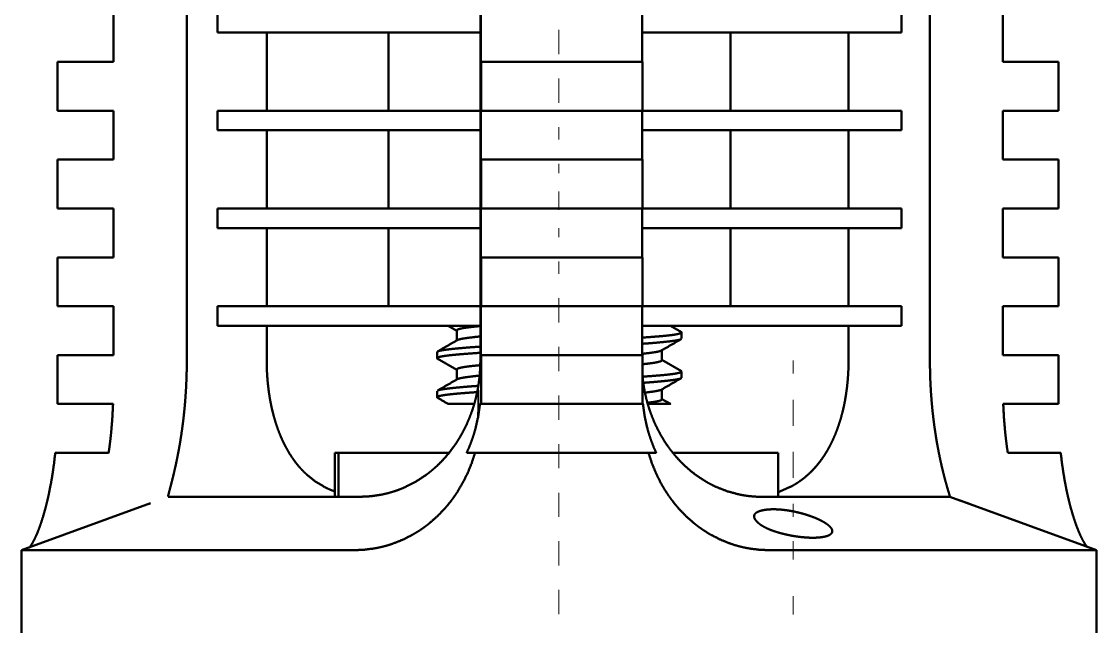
# Paper-space layout 'Layout1' of a CAD drawing. Header units: millimetres. Extents: x 0 to 420, y 0 to 297.
# Drawn here: x 140.48 to 184.48, y 152.31 to 177.07 of the extents above; entities that cross this region are included whole.
import ezdxf

# ---------------------------------------------------------------- set-up
doc = ezdxf.new("R2010")
doc.units = ezdxf.units.MM
doc.layers.add('170', color=7, linetype='Continuous', true_color=0xffffff)

psp = doc.layouts.get("Layout1")

# ---------------------------------------------------------------- linework, layer by layer
at = {"layer": '170', "color": 155, "linetype": 'Continuous', "lineweight": 50}
for p, q in [((147.244, 163.199), (147.244, 179.819)), ((159.26, 163.199), (159.26, 179.819)), ((177.66, 179.819), (177.66, 163.199)), ((144.237, 177.419), (144.237, 175.419)), ((148.494, 177.419), (148.494, 176.619)), ((159.278, 175.419), (159.278, 177.419)), ((165.878, 177.419), (165.878, 175.419)), ((176.494, 176.619), (176.494, 177.419)), ((180.649, 175.419), (180.649, 177.419)), ((150.514, 176.618), (150.514, 173.418)), ((155.494, 176.619), (155.494, 173.419)), ((169.494, 173.419), (169.494, 176.619)), ((174.33, 173.418), (174.33, 176.618)), ((141.949, 175.419), (141.949, 173.419)), ((144.237, 175.419), (141.949, 175.419)), ((159.292, 175.419), (159.278, 175.419)), ((159.292, 173.419), (159.292, 175.419)), ((165.892, 175.419), (165.892, 173.419)), ((180.649, 175.419), (182.923, 175.419)), ((182.923, 173.419), (182.923, 175.419)), ((141.949, 173.419), (144.237, 173.419)), ((144.237, 173.419), (144.237, 171.419)), ((148.494, 173.419), (148.494, 172.619)), ((159.278, 171.419), (159.278, 173.419)), ((159.278, 173.419), (159.292, 173.419)), ((165.878, 173.419), (165.878, 171.419)), ((176.494, 172.619), (176.494, 173.419)), ((182.923, 173.419), (180.649, 173.419)), ((180.649, 171.419), (180.649, 173.419)), ((150.514, 172.619), (150.514, 169.419)), ((155.494, 172.619), (155.494, 169.419)), ((169.494, 169.419), (169.494, 172.619)), ((174.33, 169.419), (174.33, 172.619)), ((141.949, 171.419), (141.949, 169.419)), ((144.237, 171.419), (141.949, 171.419)), ((159.292, 171.419), (159.278, 171.419)), ((159.292, 169.419), (159.292, 171.419)), ((165.892, 171.419), (165.892, 169.419)), ((180.649, 171.419), (182.923, 171.419)), ((182.923, 169.419), (182.923, 171.419)), ((141.949, 169.419), (144.237, 169.419)), ((144.237, 169.419), (144.237, 167.419)), ((148.494, 169.419), (148.494, 168.619)), ((159.278, 167.419), (159.278, 169.419)), ((159.278, 169.419), (159.292, 169.419)), ((165.878, 169.419), (165.878, 167.419)), ((176.494, 168.619), (176.494, 169.419)), ((182.923, 169.419), (180.649, 169.419)), ((180.649, 167.419), (180.649, 169.419)), ((150.514, 168.619), (150.514, 165.419)), ((155.494, 168.619), (155.494, 165.419)), ((169.494, 165.419), (169.494, 168.619)), ((174.33, 165.419), (174.33, 168.619)), ((141.949, 167.419), (141.949, 165.419)), ((144.237, 167.419), (141.949, 167.419)), ((159.292, 167.419), (159.278, 167.419)), ((159.292, 165.419), (159.292, 167.419)), ((165.892, 167.419), (165.892, 165.419)), ((180.649, 167.419), (182.923, 167.419)), ((182.923, 165.419), (182.923, 167.419)), ((141.949, 165.419), (144.237, 165.419)), ((144.237, 165.419), (144.237, 163.419)), ((148.494, 165.419), (148.494, 164.619)), ((159.278, 163.419), (159.278, 165.419)), ((159.278, 165.419), (159.292, 165.419)), ((165.878, 165.419), (165.878, 163.419)), ((176.494, 164.619), (176.494, 165.419)), ((182.923, 165.419), (180.649, 165.419)), ((180.649, 163.419), (180.649, 165.419)), ((150.514, 164.619), (150.514, 163.199)), ((157.943, 164.619), (158.291, 164.417)), ((167.489, 164.358), (167.039, 164.619)), ((174.33, 163.199), (174.33, 164.619)), ((158.291, 164.43), (158.291, 164.02)), ((167.477, 164.365), (167.491, 164.346)), ((167.491, 164.092), (167.491, 164.346)), ((141.949, 163.419), (141.949, 161.419)), ((144.237, 163.419), (141.949, 163.419)), ((157.491, 163.292), (157.491, 163.546)), ((157.509, 163.27), (157.491, 163.292)), ((157.497, 163.277), (158.291, 162.817)), ((159.292, 163.419), (159.278, 163.419)), ((159.292, 161.419), (159.292, 163.419)), ((165.892, 163.419), (165.892, 161.419)), ((166.691, 163.617), (166.691, 163.208)), ((180.649, 163.419), (182.923, 163.419)), ((182.923, 161.419), (182.923, 163.419)), ((158.291, 162.83), (158.291, 162.42)), ((167.489, 162.758), (166.691, 163.22)), ((167.476, 162.765), (167.491, 162.746)), ((167.491, 162.492), (167.491, 162.745)), ((157.491, 161.692), (157.491, 161.945)), ((166.691, 162.017), (166.691, 161.607)), ((167.037, 161.42), (166.691, 161.62)), ((141.949, 161.419), (142.473, 161.419)), ((159.285, 161.419), (159.244, 161.419)), ((159.289, 161.419), (159.292, 161.419)), ((182.923, 161.419), (182.402, 161.419)), ((153.298, 157.619), (153.298, 159.419)), ((153.298, 159.419), (153.45, 159.419)), ((153.45, 159.419), (153.45, 157.619)), ((171.447, 157.619), (171.447, 159.419)), ((146.478, 157.629), (146.482, 157.619)), ((178.477, 157.619), (178.478, 157.622)), ((178.89, 157.469), (178.477, 157.619)), ((145.761, 157.358), (140.478, 155.435)), ((145.761, 157.358), (145.7, 157.336)), ((184.478, 155.435), (178.858, 157.48)), ((140.478, 155.435), (140.478, 151.819)), ((184.478, 151.819), (184.478, 155.435))]:
    psp.add_line(p, q, dxfattribs=at)
at = {"layer": '170', "color": 193, "linetype": 'Continuous', "lineweight": 13}
for p, q in [((162.478, 175.729), (162.478, 176.725)), ((162.478, 173.739), (162.478, 174.734)), ((162.478, 172.245), (162.478, 172.743)), ((162.478, 170.87), (162.478, 171.245)), ((162.478, 169.37), (162.478, 170.12)), ((162.478, 168.245), (162.478, 168.62)), ((162.478, 166.748), (162.478, 167.245)), ((162.478, 164.757), (162.478, 165.752)), ((162.478, 162.766), (162.478, 163.762)), ((172.064, 163.192), (172.064, 162.66)), ((162.478, 160.775), (162.478, 161.771)), ((172.064, 161.595), (172.064, 160.531)), ((162.478, 158.785), (162.478, 159.78)), ((172.064, 159.466), (172.064, 158.402)), ((162.478, 156.794), (162.478, 157.789)), ((172.064, 157.337), (172.064, 156.805)), ((162.478, 154.803), (162.478, 155.798)), ((172.064, 155.805), (172.064, 155.055)), ((162.478, 152.812), (162.478, 153.808)), ((172.064, 153.555), (172.064, 152.805))]:
    psp.add_line(p, q, dxfattribs=at)
at = {"layer": '170', "color": 155, "linetype": 'Continuous', "lineweight": 50}
for points, knots in [([(159.26, 176.619), (156.075, 176.619), (153.267, 176.619), (152.058, 176.619), (150.118, 176.619), (149.415, 176.619), (148.597, 176.619), (148.494, 176.619)], [0, 0, 0.295857, 0.556616, 0.668931, 0.849163, 0.914416, 0.990396, 1, 1]), ([(176.494, 176.619), (176.089, 176.619), (175.588, 176.619), (174.025, 176.619), (171.794, 176.619), (170.468, 176.619), (167.488, 176.619), (165.878, 176.619)], [0, 0, 0.038178, 0.085384, 0.232601, 0.442709, 0.56767, 0.848354, 1, 1]), ([(165.892, 175.419), (163.697, 175.419), (159.292, 175.419)], [0, 0, 0.332597, 1, 1]), ([(148.494, 173.419), (148.907, 173.419), (150.121, 173.419), (152.065, 173.419), (154.624, 173.419), (157.647, 173.419), (159.278, 173.419)], [0, 0, 0.038284, 0.150878, 0.33114, 0.56844, 0.848782, 1, 1]), ([(159.292, 173.419), (161.489, 173.419), (165.892, 173.419)], [0, 0, 0.332948, 1, 1]), ([(165.878, 173.419), (169.025, 173.419), (171.794, 173.419), (174.025, 173.419), (175.588, 173.419), (176.392, 173.419), (176.494, 173.419)], [0, 0, 0.296458, 0.557291, 0.767399, 0.914616, 0.99042, 1, 1]), ([(159.26, 172.619), (156.075, 172.619), (153.267, 172.619), (152.058, 172.619), (150.118, 172.619), (149.415, 172.619), (148.597, 172.619), (148.494, 172.619)], [0, 0, 0.295857, 0.556616, 0.668931, 0.849163, 0.914416, 0.990396, 1, 1]), ([(176.494, 172.619), (176.089, 172.619), (175.588, 172.619), (174.025, 172.619), (171.794, 172.619), (170.468, 172.619), (167.488, 172.619), (165.878, 172.619)], [0, 0, 0.038178, 0.085384, 0.232601, 0.442709, 0.56767, 0.848354, 1, 1]), ([(165.892, 171.419), (163.697, 171.419), (159.292, 171.419)], [0, 0, 0.332597, 1, 1]), ([(148.494, 169.419), (148.906, 169.419), (150.118, 169.419), (152.058, 169.419), (153.267, 169.419), (156.075, 169.419), (159.26, 169.419)], [0, 0, 0.038273, 0.150837, 0.331069, 0.443384, 0.704143, 1, 1]), ([(159.292, 169.419), (161.489, 169.419), (165.892, 169.419)], [0, 0, 0.332948, 1, 1]), ([(165.878, 169.419), (169.025, 169.419), (171.794, 169.419), (174.025, 169.419), (175.588, 169.419), (176.392, 169.419), (176.494, 169.419)], [0, 0, 0.296458, 0.557291, 0.767399, 0.914616, 0.99042, 1, 1]), ([(159.26, 168.619), (156.075, 168.619), (153.267, 168.619), (152.058, 168.619), (150.118, 168.619), (149.415, 168.619), (148.597, 168.619), (148.494, 168.619)], [0, 0, 0.295857, 0.556616, 0.668931, 0.849163, 0.914416, 0.990396, 1, 1]), ([(176.494, 168.619), (176.089, 168.619), (175.588, 168.619), (174.025, 168.619), (171.794, 168.619), (170.468, 168.619), (167.488, 168.619), (165.878, 168.619)], [0, 0, 0.038178, 0.085384, 0.232601, 0.442709, 0.56767, 0.848354, 1, 1]), ([(165.892, 167.419), (163.697, 167.419), (159.292, 167.419)], [0, 0, 0.332597, 1, 1]), ([(148.494, 165.419), (148.906, 165.419), (150.118, 165.419), (152.058, 165.419), (154.613, 165.419), (157.631, 165.419), (159.26, 165.419)], [0, 0, 0.038273, 0.150837, 0.331069, 0.568357, 0.848736, 1, 1]), ([(159.292, 165.419), (161.489, 165.419), (165.892, 165.419)], [0, 0, 0.332948, 1, 1]), ([(165.878, 165.419), (169.025, 165.419), (171.794, 165.419), (174.025, 165.419), (175.588, 165.419), (176.392, 165.419), (176.494, 165.419)], [0, 0, 0.296458, 0.557291, 0.767399, 0.914616, 0.99042, 1, 1]), ([(159.26, 164.619), (156.075, 164.619), (153.267, 164.619), (152.058, 164.619), (150.118, 164.619), (149.415, 164.619), (148.597, 164.619), (148.494, 164.619)], [0, 0, 0.295857, 0.556616, 0.668931, 0.849163, 0.914416, 0.990396, 1, 1]), ([(159.255, 164.607), (159.245, 164.606), (159.119, 164.594), (159.001, 164.582), (158.891, 164.57), (158.789, 164.558), (158.741, 164.552), (158.696, 164.545), (158.652, 164.539), (158.611, 164.533), (158.473, 164.508), (158.373, 164.482), (158.337, 164.469), (158.312, 164.455), (158.296, 164.442), (158.291, 164.43)], [0, 0, 0.009402, 0.137436, 0.257172, 0.368669, 0.471874, 0.520349, 0.566706, 0.6108, 0.652447, 0.794669, 0.898729, 0.936799, 0.965753, 0.986104, 1, 1]), ([(176.494, 164.619), (176.089, 164.619), (175.588, 164.619), (174.025, 164.619), (171.794, 164.619), (170.468, 164.619), (167.488, 164.619), (165.878, 164.619)], [0, 0, 0.038178, 0.085384, 0.232601, 0.442709, 0.56767, 0.848354, 1, 1]), ([(158.291, 164.008), (158.311, 164.032), (158.372, 164.056), (158.417, 164.068), (158.472, 164.08), (158.503, 164.086), (158.537, 164.092), (158.573, 164.098), (158.611, 164.105), (158.787, 164.13), (158.998, 164.155), (159.056, 164.162), (159.117, 164.168), (159.148, 164.172), (159.179, 164.175), (159.211, 164.178), (159.244, 164.181), (159.257, 164.183)], [0, 0, 0.032117, 0.09744, 0.144313, 0.200996, 0.233087, 0.267696, 0.304658, 0.343866, 0.522818, 0.736999, 0.796045, 0.857329, 0.888821, 0.920873, 0.953495, 0.986624, 1, 1]), ([(167.491, 164.346), (167.485, 164.333), (167.467, 164.32), (167.437, 164.307), (167.395, 164.294), (167.342, 164.281), (167.276, 164.268), (167.258, 164.264), (167.239, 164.261), (167.219, 164.258), (167.199, 164.255), (167.156, 164.248), (167.11, 164.242), (167.011, 164.23), (166.901, 164.217), (166.781, 164.205), (166.65, 164.193), (166.58, 164.187), (166.508, 164.182), (166.471, 164.179), (166.395, 164.173), (166.356, 164.169), (166.195, 164.157), (166.026, 164.145), (165.882, 164.135)], [0, 0, 0.008664, 0.022293, 0.042281, 0.069026, 0.102709, 0.143466, 0.154777, 0.166547, 0.178772, 0.191452, 0.218049, 0.246266, 0.307517, 0.375126, 0.449071, 0.529385, 0.57194, 0.616113, 0.638812, 0.685439, 0.709329, 0.808019, 0.911628, 1, 1]), ([(159.257, 163.765), (158.958, 163.745), (158.915, 163.742), (158.872, 163.739), (158.829, 163.736), (158.788, 163.732), (158.706, 163.726), (158.627, 163.719), (158.477, 163.706), (158.336, 163.693), (158.205, 163.68), (158.084, 163.668), (158.027, 163.661), (157.973, 163.655), (157.921, 163.648), (157.873, 163.642), (157.784, 163.63), (157.707, 163.618), (157.642, 163.606), (157.588, 163.594), (157.516, 163.571)], [0, 0, 0.170704, 0.195574, 0.22012, 0.244303, 0.268128, 0.314711, 0.359879, 0.446022, 0.52659, 0.601601, 0.671016, 0.703601, 0.734763, 0.764376, 0.792324, 0.843223, 0.887564, 0.925422, 0.95683, 1, 1]), ([(165.879, 163.882), (166.024, 163.892), (166.067, 163.895), (166.11, 163.898), (166.153, 163.902), (166.194, 163.905), (166.276, 163.911), (166.355, 163.918), (166.505, 163.931), (166.646, 163.944), (166.777, 163.957), (166.898, 163.97), (166.955, 163.976), (167.009, 163.982), (167.061, 163.989), (167.109, 163.995), (167.198, 164.007), (167.275, 164.019), (167.34, 164.031), (167.394, 164.043), (167.436, 164.055), (167.467, 164.067), (167.47, 164.069)], [0, 0, 0.090268, 0.117454, 0.144287, 0.170723, 0.196767, 0.247689, 0.297071, 0.391238, 0.479311, 0.561316, 0.637197, 0.672817, 0.706882, 0.73926, 0.769812, 0.825452, 0.873923, 0.915314, 0.949647, 0.976974, 0.997364, 1, 1]), ([(157.491, 163.292), (157.497, 163.304), (157.515, 163.317), (157.545, 163.33), (157.587, 163.344), (157.64, 163.357), (157.706, 163.37), (157.724, 163.373), (157.743, 163.376), (157.763, 163.379), (157.783, 163.383), (157.826, 163.389), (157.872, 163.395), (157.971, 163.408), (158.081, 163.42), (158.202, 163.432), (158.332, 163.444), (158.402, 163.45), (158.474, 163.456), (158.511, 163.459), (158.587, 163.465), (158.626, 163.468), (158.787, 163.48), (158.956, 163.492), (159.254, 163.513)], [0, 0, 0.007914, 0.020362, 0.038626, 0.063064, 0.093835, 0.131076, 0.141409, 0.152165, 0.163335, 0.174921, 0.199223, 0.225006, 0.28096, 0.342736, 0.410302, 0.48368, 0.522569, 0.562926, 0.583666, 0.626276, 0.648099, 0.738269, 0.832944, 1, 1]), ([(165.892, 163.419), (163.697, 163.419), (159.292, 163.419)], [0, 0, 0.332597, 1, 1]), ([(166.691, 163.63), (166.671, 163.605), (166.61, 163.581), (166.565, 163.569), (166.511, 163.557), (166.479, 163.551), (166.446, 163.545), (166.409, 163.539), (166.371, 163.533), (166.195, 163.508), (165.984, 163.482), (165.878, 163.47)], [0, 0, 0.038039, 0.115396, 0.170897, 0.238014, 0.276012, 0.316991, 0.360757, 0.407194, 0.619071, 0.872678, 1, 1]), ([(147.244, 163.199), (147.242, 162.928), (147.237, 162.659), (147.228, 162.392), (147.216, 162.126), (147.201, 161.863), (147.182, 161.601), (147.172, 161.471), (147.161, 161.341), (147.148, 161.212), (147.136, 161.084), (147.108, 160.832), (147.078, 160.587), (147.046, 160.347), (147.012, 160.114), (146.976, 159.887), (146.938, 159.667), (146.919, 159.56), (146.899, 159.454), (146.889, 159.402), (146.879, 159.35), (146.869, 159.299), (146.859, 159.249), (146.82, 159.055), (146.781, 158.873), (146.742, 158.701), (146.705, 158.541), (146.669, 158.393), (146.634, 158.255), (146.618, 158.191), (146.602, 158.131), (146.588, 158.074), (146.574, 158.021), (146.526, 157.842), (146.494, 157.716), (146.491, 157.704), (146.489, 157.693), (146.486, 157.682), (146.484, 157.673), (146.481, 157.653)], [0, 0, 0.048252, 0.096183, 0.143802, 0.191115, 0.238126, 0.284837, 0.30808, 0.331249, 0.354342, 0.377276, 0.422364, 0.466413, 0.509422, 0.551374, 0.592256, 0.632033, 0.651496, 0.670667, 0.680131, 0.689484, 0.698712, 0.707815, 0.743012, 0.77625, 0.807523, 0.836803, 0.864056, 0.889233, 0.900973, 0.91207, 0.922516, 0.932323, 0.965297, 0.988436, 0.990649, 0.992705, 0.994606, 0.996355, 1, 1]), ([(153.295, 157.84), (153.192, 157.879), (153.14, 157.9), (153.088, 157.922), (152.985, 157.969), (152.885, 158.019), (152.502, 158.25), (152.148, 158.533), (152.106, 158.572), (152.065, 158.612), (152.023, 158.653), (151.983, 158.695), (151.903, 158.78), (151.826, 158.868), (151.68, 159.051), (151.542, 159.244), (151.414, 159.447), (151.294, 159.659), (151.265, 159.713), (151.237, 159.769), (151.209, 159.824), (151.182, 159.881), (151.13, 159.994), (151.08, 160.11), (150.987, 160.344), (150.904, 160.585), (150.828, 160.831), (150.761, 161.082), (150.731, 161.21), (150.702, 161.339), (150.676, 161.469), (150.651, 161.599), (150.609, 161.862), (150.575, 162.126), (150.548, 162.392), (150.529, 162.659), (150.518, 162.928), (150.514, 163.199)], [0, 0, 0.017119, 0.025925, 0.034707, 0.05221, 0.069654, 0.139238, 0.209696, 0.218644, 0.22763, 0.236661, 0.245715, 0.263842, 0.282003, 0.318498, 0.355349, 0.392679, 0.430607, 0.440196, 0.449832, 0.459514, 0.46923, 0.488698, 0.508224, 0.547484, 0.587085, 0.627086, 0.66755, 0.687974, 0.708531, 0.729175, 0.749833, 0.791181, 0.83262, 0.874186, 0.915916, 0.957842, 1, 1]), ([(154.307, 157.619), (154.776, 157.642), (155.247, 157.714), (155.483, 157.77), (155.719, 157.839), (155.778, 157.859), (155.837, 157.879), (155.896, 157.9), (155.954, 157.922), (156.071, 157.969), (156.186, 158.019), (156.633, 158.25), (157.061, 158.533), (157.113, 158.572), (157.165, 158.612), (157.216, 158.653), (157.267, 158.695), (157.367, 158.78), (157.465, 158.868), (157.653, 159.051), (157.832, 159.244), (158.001, 159.447), (158.161, 159.659), (158.2, 159.713), (158.238, 159.769), (158.276, 159.824), (158.312, 159.881), (158.384, 159.994), (158.452, 160.11), (158.581, 160.344), (158.699, 160.585), (158.805, 160.831), (158.901, 161.082), (158.945, 161.21), (158.986, 161.339), (159.024, 161.469), (159.059, 161.599), (159.121, 161.862), (159.171, 162.126), (159.21, 162.392), (159.238, 162.659), (159.255, 162.928), (159.26, 163.199)], [0, 0, 0.056574, 0.113987, 0.143199, 0.172856, 0.180352, 0.187875, 0.195404, 0.202934, 0.218004, 0.233094, 0.293826, 0.355669, 0.363514, 0.371387, 0.379293, 0.387213, 0.403039, 0.418854, 0.450486, 0.482189, 0.514033, 0.546095, 0.554153, 0.56223, 0.570327, 0.578432, 0.594616, 0.610769, 0.64302, 0.675257, 0.707543, 0.739945, 0.75621, 0.772525, 0.788857, 0.805151, 0.837631, 0.870033, 0.902413, 0.934831, 0.967341, 1, 1]), ([(159.241, 163.005), (159.001, 162.982), (158.891, 162.97), (158.789, 162.958), (158.741, 162.952), (158.696, 162.945), (158.652, 162.939), (158.611, 162.933), (158.473, 162.908), (158.373, 162.882), (158.337, 162.869), (158.312, 162.855), (158.296, 162.842), (158.291, 162.83)], [0, 0, 0.246703, 0.359773, 0.464433, 0.513581, 0.560601, 0.605317, 0.64754, 0.791778, 0.897308, 0.935915, 0.965277, 0.985908, 1, 1]), ([(165.894, 163.047), (165.981, 163.055), (166.091, 163.067), (166.193, 163.08), (166.241, 163.086), (166.286, 163.092), (166.33, 163.098), (166.371, 163.104), (166.509, 163.13), (166.609, 163.156), (166.645, 163.169), (166.67, 163.182), (166.686, 163.195), (166.691, 163.208)], [0, 0, 0.105989, 0.240182, 0.364381, 0.422724, 0.478515, 0.531586, 0.581709, 0.75288, 0.878125, 0.923944, 0.958792, 0.983276, 1, 1]), ([(174.33, 163.199), (174.327, 162.928), (174.315, 162.659), (174.296, 162.392), (174.269, 162.126), (174.234, 161.863), (174.192, 161.601), (174.167, 161.471), (174.141, 161.341), (174.112, 161.212), (174.081, 161.084), (174.013, 160.832), (173.937, 160.587), (173.853, 160.347), (173.76, 160.114), (173.658, 159.887), (173.546, 159.667), (173.487, 159.56), (173.425, 159.454), (173.393, 159.402), (173.361, 159.35), (173.328, 159.299), (173.295, 159.249), (173.156, 159.055), (173.008, 158.873), (172.853, 158.701), (172.688, 158.541), (172.514, 158.393), (172.331, 158.255), (172.236, 158.191), (172.139, 158.131), (172.041, 158.074), (171.942, 158.021), (171.454, 157.816)], [0, 0, 0.041587, 0.082923, 0.124045, 0.164985, 0.205779, 0.246466, 0.266782, 0.287088, 0.30739, 0.327621, 0.367625, 0.407069, 0.446016, 0.484527, 0.522674, 0.560538, 0.57939, 0.598207, 0.607598, 0.616947, 0.626246, 0.635495, 0.672063, 0.708042, 0.743576, 0.778813, 0.813911, 0.849046, 0.866612, 0.884085, 0.901473, 0.918802, 1, 1]), ([(178.478, 157.627), (178.454, 157.714), (178.438, 157.77), (178.411, 157.859), (178.405, 157.879), (178.392, 157.922), (178.379, 157.969), (178.364, 158.019), (178.299, 158.25), (178.225, 158.533), (178.215, 158.572), (178.205, 158.612), (178.195, 158.653), (178.185, 158.695), (178.164, 158.78), (178.143, 158.868), (178.102, 159.051), (178.061, 159.244), (178.02, 159.447), (177.979, 159.659), (177.969, 159.713), (177.959, 159.769), (177.949, 159.824), (177.939, 159.881), (177.92, 159.994), (177.902, 160.11), (177.866, 160.344), (177.832, 160.585), (177.801, 160.831), (177.772, 161.082), (177.759, 161.21), (177.747, 161.339), (177.735, 161.469), (177.724, 161.599), (177.705, 161.862), (177.689, 162.126), (177.676, 162.392), (177.668, 162.659), (177.662, 162.928), (177.66, 163.199)], [0, 0, 0.016087, 0.026346, 0.04273, 0.046493, 0.054471, 0.063041, 0.072197, 0.114665, 0.166517, 0.173664, 0.180958, 0.188406, 0.195987, 0.211488, 0.227435, 0.260634, 0.295542, 0.332119, 0.37035, 0.380164, 0.390081, 0.400101, 0.410208, 0.430606, 0.451247, 0.493243, 0.536169, 0.580003, 0.624742, 0.64745, 0.670382, 0.693477, 0.716649, 0.763186, 0.809994, 0.857073, 0.90443, 0.952068, 1, 1]), ([(158.291, 162.408), (158.311, 162.432), (158.372, 162.456), (158.417, 162.468), (158.472, 162.48), (158.503, 162.486), (158.537, 162.492), (158.573, 162.498), (158.611, 162.505), (158.787, 162.53), (158.998, 162.555), (159.056, 162.562), (159.117, 162.568), (159.148, 162.572), (159.179, 162.575), (159.215, 162.579)], [0, 0, 0.033566, 0.101829, 0.150804, 0.21002, 0.243561, 0.279722, 0.318342, 0.359307, 0.546285, 0.770074, 0.831768, 0.895802, 0.928706, 0.962196, 1, 1]), ([(165.889, 162.588), (165.949, 162.126), (165.999, 161.863), (166.06, 161.601), (166.095, 161.471), (166.133, 161.341), (166.174, 161.212), (166.218, 161.084), (166.313, 160.832), (166.419, 160.587), (166.536, 160.347), (166.663, 160.114), (166.801, 159.887), (166.95, 159.667), (167.028, 159.56), (167.11, 159.454), (167.152, 159.402), (167.194, 159.35), (167.237, 159.299), (167.28, 159.249), (167.459, 159.055), (167.645, 158.873), (167.84, 158.701), (168.042, 158.541), (168.251, 158.393), (168.469, 158.255), (168.58, 158.191), (168.693, 158.131), (168.805, 158.074), (168.919, 158.021), (169.38, 157.842), (169.85, 157.716), (169.91, 157.704), (169.969, 157.693), (170.029, 157.682), (170.088, 157.673), (170.206, 157.656), (170.324, 157.642), (170.559, 157.624), (170.793, 157.619)], [0, 0, 0.060729, 0.095708, 0.13075, 0.148317, 0.165926, 0.183586, 0.201241, 0.23634, 0.271214, 0.305929, 0.340553, 0.375158, 0.409817, 0.427192, 0.444611, 0.453332, 0.462033, 0.470705, 0.47935, 0.513687, 0.547702, 0.581477, 0.615092, 0.648626, 0.682167, 0.698899, 0.715502, 0.731973, 0.748329, 0.812796, 0.876302, 0.884208, 0.892092, 0.899945, 0.907772, 0.923347, 0.938827, 0.969543, 1, 1]), ([(167.491, 162.746), (167.485, 162.733), (167.467, 162.72), (167.437, 162.707), (167.395, 162.694), (167.342, 162.681), (167.276, 162.668), (167.258, 162.664), (167.239, 162.661), (167.219, 162.658), (167.199, 162.655), (167.156, 162.648), (167.11, 162.642), (167.011, 162.63), (166.901, 162.617), (166.78, 162.605), (166.65, 162.593), (166.58, 162.587), (166.508, 162.582), (166.434, 162.576), (166.356, 162.569), (166.195, 162.557), (166.026, 162.545), (165.901, 162.536)], [0, 0, 0.008761, 0.022555, 0.042787, 0.069855, 0.10393, 0.145173, 0.156623, 0.168527, 0.180903, 0.193734, 0.220647, 0.249199, 0.311176, 0.379587, 0.454418, 0.535678, 0.578744, 0.623442, 0.669787, 0.717765, 0.81762, 0.922464, 1, 1]), ([(165.929, 162.285), (166.024, 162.292), (166.067, 162.295), (166.11, 162.298), (166.153, 162.302), (166.194, 162.305), (166.276, 162.311), (166.355, 162.318), (166.505, 162.331), (166.646, 162.344), (166.777, 162.357), (166.898, 162.37), (166.955, 162.376), (167.009, 162.382), (167.061, 162.389), (167.109, 162.395), (167.198, 162.407), (167.275, 162.419), (167.34, 162.431), (167.394, 162.443), (167.436, 162.455), (167.467, 162.467), (167.472, 162.47)], [0, 0, 0.061289, 0.0893, 0.116955, 0.144187, 0.171023, 0.223497, 0.274374, 0.3714, 0.462148, 0.546637, 0.624823, 0.661532, 0.69663, 0.729986, 0.761465, 0.818803, 0.868746, 0.911388, 0.946764, 0.974921, 0.995931, 1, 1]), ([(159.17, 162.16), (158.958, 162.145), (158.915, 162.142), (158.872, 162.139), (158.829, 162.136), (158.788, 162.132), (158.706, 162.126), (158.627, 162.119), (158.477, 162.106), (158.336, 162.093), (158.205, 162.08), (158.084, 162.068), (158.027, 162.061), (157.973, 162.055), (157.921, 162.048), (157.873, 162.042), (157.784, 162.03), (157.707, 162.018), (157.642, 162.006), (157.588, 161.994), (157.516, 161.97)], [0, 0, 0.127161, 0.153323, 0.179152, 0.204593, 0.229651, 0.278656, 0.32618, 0.416797, 0.501554, 0.580467, 0.653492, 0.687778, 0.720553, 0.751707, 0.781109, 0.834656, 0.881301, 0.92113, 0.95417, 1, 1]), ([(166.669, 162.004), (166.644, 161.992), (166.585, 161.974), (166.503, 161.956), (166.453, 161.946), (166.398, 161.937), (166.337, 161.927), (166.271, 161.918), (166.006, 161.884)], [0, 0, 0.041628, 0.132413, 0.256625, 0.331635, 0.414889, 0.505858, 0.604453, 1, 1]), ([(157.491, 161.692), (157.497, 161.704), (157.515, 161.717), (157.545, 161.73), (157.587, 161.744), (157.64, 161.757), (157.706, 161.77), (157.724, 161.773), (157.743, 161.776), (157.763, 161.779), (157.783, 161.783), (157.826, 161.789), (157.872, 161.795), (157.971, 161.808), (158.081, 161.82), (158.202, 161.832), (158.332, 161.844), (158.402, 161.85), (158.474, 161.856), (158.548, 161.862), (158.587, 161.865), (158.626, 161.868), (158.787, 161.88), (158.956, 161.892), (159.108, 161.903)], [0, 0, 0.00861, 0.022171, 0.042054, 0.068665, 0.102165, 0.142709, 0.153959, 0.165669, 0.177829, 0.190443, 0.2169, 0.24497, 0.305892, 0.373147, 0.446705, 0.526597, 0.568929, 0.612871, 0.658437, 0.681832, 0.705597, 0.803764, 0.906835, 1, 1]), ([(157.51, 161.67), (157.503, 161.674), (157.494, 161.683), (157.491, 161.692)], [0, 0, 0.283679, 0.693887, 1, 1]), ([(166.111, 161.47), (166.25, 161.487), (166.292, 161.493), (166.332, 161.498), (166.371, 161.504), (166.407, 161.51), (166.531, 161.534), (166.619, 161.559), (166.65, 161.571), (166.673, 161.583), (166.681, 161.589), (166.686, 161.596), (166.69, 161.602), (166.691, 161.608)], [0, 0, 0.230294, 0.300702, 0.368006, 0.432109, 0.492723, 0.699513, 0.850637, 0.905975, 0.948247, 0.964773, 0.978523, 0.989967, 1, 1]), ([(144.045, 159.419), (144.079, 159.658), (144.109, 159.901), (144.137, 160.146), (144.161, 160.395), (144.2, 160.901), (144.225, 161.419)], [0, 0, 0.120393, 0.242121, 0.365162, 0.489502, 0.742084, 1, 1]), ([(158.998, 161.419), (158.627, 161.419), (158.525, 161.419), (158.461, 161.419), (158.318, 161.419), (158.135, 161.419), (158.05, 161.419), (158.023, 161.419), (158.011, 161.419), (157.972, 161.419), (157.943, 161.419)], [0, 0, 0.351208, 0.448053, 0.508715, 0.645067, 0.818455, 0.898704, 0.924594, 0.936152, 0.972718, 1, 1]), ([(159.244, 161.419), (159.17, 160.901), (159.055, 160.395), (158.981, 160.146), (158.898, 159.901), (158.804, 159.658), (158.699, 159.419)], [0, 0, 0.2511, 0.500321, 0.624771, 0.749385, 0.87438, 1, 1]), ([(159.292, 161.419), (161.489, 161.419), (165.892, 161.419)], [0, 0, 0.332948, 1, 1]), ([(166.457, 159.419), (166.352, 159.658), (166.258, 159.901), (166.174, 160.146), (166.101, 160.395), (165.986, 160.901), (165.912, 161.419)], [0, 0, 0.125596, 0.250576, 0.375184, 0.499634, 0.74887, 1, 1]), ([(167.039, 161.419), (167.038, 161.419), (167.032, 161.419), (167.01, 161.419), (166.918, 161.419), (166.85, 161.419), (166.742, 161.419), (166.692, 161.419), (166.611, 161.419), (166.426, 161.419), (166.118, 161.419)], [0, 0, 0.001189, 0.006755, 0.030969, 0.130654, 0.205406, 0.32209, 0.376073, 0.464245, 0.66486, 1, 1]), ([(180.661, 161.419), (180.687, 160.901), (180.727, 160.395), (180.752, 160.146), (180.781, 159.901), (180.812, 159.658), (180.847, 159.419)], [0, 0, 0.257861, 0.510417, 0.634757, 0.757812, 0.879564, 1, 1]), ([(140.796, 155.538), (140.836, 155.587), (140.875, 155.643), (140.916, 155.709), (141.001, 155.866), (141.09, 156.056), (141.135, 156.164), (141.181, 156.28), (141.204, 156.341), (141.227, 156.404), (141.25, 156.469), (141.273, 156.537), (141.364, 156.823), (141.453, 157.134), (141.496, 157.299), (141.537, 157.47), (141.558, 157.557), (141.578, 157.646), (141.598, 157.737), (141.617, 157.829), (141.69, 158.206), (141.755, 158.596), (141.812, 159.001), (141.859, 159.419)], [0, 0, 0.015553, 0.032418, 0.051424, 0.095464, 0.147211, 0.175974, 0.206671, 0.222751, 0.239322, 0.256387, 0.273942, 0.347988, 0.427706, 0.469637, 0.512937, 0.535098, 0.557602, 0.580454, 0.603595, 0.698159, 0.795779, 0.896388, 1, 1]), ([(153.801, 159.419), (154.623, 159.419), (156.72, 159.419), (157.954, 159.419)], [0, 0, 0.197831, 0.702988, 1, 1]), ([(159.041, 159.419), (158.904, 159.001), (158.74, 158.597), (158.547, 158.206), (158.325, 157.83), (158.265, 157.738), (158.203, 157.648), (158.14, 157.559), (158.075, 157.471), (157.94, 157.3), (157.8, 157.136), (157.501, 156.826), (157.179, 156.541), (157.095, 156.474), (157.009, 156.409), (156.922, 156.345), (156.833, 156.283), (156.653, 156.166), (156.469, 156.058), (156.093, 155.868), (155.703, 155.711), (155.604, 155.677), (155.504, 155.646), (155.403, 155.616), (155.302, 155.589), (155.099, 155.541), (154.895, 155.503), (154.487, 155.452), (154.078, 155.435)], [0, 0, 0.064265, 0.128075, 0.191744, 0.255609, 0.271659, 0.287724, 0.303748, 0.319714, 0.351497, 0.38312, 0.446057, 0.50892, 0.524674, 0.540458, 0.556279, 0.57209, 0.603494, 0.63464, 0.696369, 0.757721, 0.773053, 0.788396, 0.803763, 0.819126, 0.849676, 0.879995, 0.940143, 1, 1]), ([(166.143, 159.419), (163.781, 159.419), (159.041, 159.419)], [0, 0, 0.332494, 1, 1]), ([(171.091, 155.435), (170.684, 155.451), (170.28, 155.502), (170.079, 155.54), (169.878, 155.587), (169.677, 155.643), (169.478, 155.709), (169.087, 155.866), (168.711, 156.056), (168.529, 156.164), (168.351, 156.28), (168.263, 156.341), (168.176, 156.404), (168.09, 156.469), (168.006, 156.537), (167.681, 156.823), (167.382, 157.134), (167.242, 157.299), (167.108, 157.47), (167.043, 157.557), (166.98, 157.646), (166.918, 157.737), (166.858, 157.829), (166.636, 158.206), (166.443, 158.596), (166.279, 159.001), (166.143, 159.419)], [0, 0, 0.059581, 0.119297, 0.149337, 0.179565, 0.210043, 0.240812, 0.30251, 0.364234, 0.395246, 0.426421, 0.442089, 0.45782, 0.47362, 0.489488, 0.55285, 0.616094, 0.647799, 0.67962, 0.695587, 0.7116, 0.727669, 0.743758, 0.807823, 0.871665, 0.935618, 1, 1]), ([(167.157, 159.419), (168.492, 159.419), (170.665, 159.419), (171.447, 159.419)], [0, 0, 0.31108, 0.817516, 1, 1]), ([(183.015, 159.419), (183.064, 159.001), (183.123, 158.597), (183.19, 158.206), (183.265, 157.83), (183.285, 157.738), (183.305, 157.648), (183.326, 157.559), (183.347, 157.471), (183.39, 157.3), (183.434, 157.136), (183.525, 156.826), (183.619, 156.541), (183.643, 156.474), (183.667, 156.409), (183.691, 156.345), (183.715, 156.283), (183.763, 156.166), (183.811, 156.058), (183.903, 155.868), (183.992, 155.711), (184.014, 155.677), (184.035, 155.646), (184.056, 155.616), (184.077, 155.589), (184.094, 155.568)], [0, 0, 0.104277, 0.205502, 0.303688, 0.398784, 0.422076, 0.445129, 0.467853, 0.490214, 0.533864, 0.576082, 0.656205, 0.730481, 0.74812, 0.765382, 0.782259, 0.798695, 0.830023, 0.859303, 0.911836, 0.956458, 0.966397, 0.975856, 0.984832, 0.993322, 1, 1]), ([(146.482, 157.619), (147.083, 157.619), (148.664, 157.619), (151.124, 157.619), (154.307, 157.619)], [0, 0, 0.076766, 0.278788, 0.593205, 1, 1]), ([(170.793, 157.619), (173.95, 157.619), (176.376, 157.619), (177.918, 157.619), (178.477, 157.619)], [0, 0, 0.410836, 0.726628, 0.927274, 1, 1]), ([(170.986, 156.331), (170.877, 156.386), (170.779, 156.443), (170.735, 156.472), (170.694, 156.502), (170.675, 156.517), (170.656, 156.532), (170.638, 156.547), (170.621, 156.562), (170.562, 156.621), (170.516, 156.68), (170.498, 156.708), (170.484, 156.736), (170.474, 156.764), (170.467, 156.791), (170.465, 156.842), (170.478, 156.889), (170.491, 156.911), (170.507, 156.932), (170.517, 156.942), (170.528, 156.952), (170.539, 156.961), (170.552, 156.97), (170.612, 157.004), (170.687, 157.034), (170.708, 157.04), (170.73, 157.047), (170.753, 157.053), (170.777, 157.059), (170.828, 157.07), (170.881, 157.08)], [0, 0, 0.096165, 0.184587, 0.226085, 0.265824, 0.285045, 0.303841, 0.322204, 0.34007, 0.406176, 0.464287, 0.490635, 0.515327, 0.53852, 0.560258, 0.600163, 0.638423, 0.658262, 0.679214, 0.690262, 0.701703, 0.713527, 0.725787, 0.779719, 0.84286, 0.860242, 0.878307, 0.897062, 0.916443, 0.956993, 1, 1]), ([(170.986, 156.331), (171.073, 156.293), (171.166, 156.256), (171.214, 156.238), (171.264, 156.22), (171.315, 156.203), (171.367, 156.186), (171.474, 156.153), (171.583, 156.123), (171.696, 156.094), (171.812, 156.067), (171.871, 156.055), (171.931, 156.043), (171.99, 156.031), (172.049, 156.021), (172.168, 156.001), (172.287, 155.985), (172.317, 155.981), (172.347, 155.977), (172.376, 155.974), (172.406, 155.971), (172.465, 155.965), (172.523, 155.96), (172.637, 155.951), (172.748, 155.946), (172.802, 155.945), (172.855, 155.944), (172.882, 155.944), (172.908, 155.945), (172.934, 155.945), (172.959, 155.945), (173.057, 155.95), (173.148, 155.957), (173.192, 155.962), (173.234, 155.967), (173.274, 155.973), (173.313, 155.98), (173.385, 155.996), (173.448, 156.015), (173.477, 156.025), (173.504, 156.036), (173.529, 156.048), (173.552, 156.06), (173.592, 156.086), (173.622, 156.114), (173.645, 156.144), (173.659, 156.177), (173.664, 156.211), (173.661, 156.246), (173.65, 156.283), (173.63, 156.321), (173.617, 156.34), (173.602, 156.36), (173.586, 156.38), (173.567, 156.4), (173.524, 156.44), (173.474, 156.481), (173.446, 156.502), (173.417, 156.522), (173.385, 156.543), (173.352, 156.564), (173.282, 156.605), (173.205, 156.646), (173.123, 156.687), (173.034, 156.727), (172.988, 156.747), (172.94, 156.766), (172.891, 156.785), (172.842, 156.804), (172.74, 156.841), (172.634, 156.876), (172.579, 156.893), (172.524, 156.91), (172.467, 156.926), (172.41, 156.942), (172.294, 156.972), (172.178, 156.999), (172.06, 157.024), (171.941, 157.046), (171.881, 157.056), (171.821, 157.065), (171.762, 157.073), (171.704, 157.08), (171.588, 157.093), (171.474, 157.102), (171.446, 157.104), (171.418, 157.105), (171.391, 157.106), (171.363, 157.107), (171.309, 157.109), (171.256, 157.109), (171.154, 157.107), (171.058, 157.102), (171.011, 157.098), (170.966, 157.093), (170.923, 157.087), (170.881, 157.08)], [0, 0, 0.016156, 0.033099, 0.041876, 0.050861, 0.060043, 0.069357, 0.088282, 0.107636, 0.127426, 0.147682, 0.157953, 0.168232, 0.178489, 0.188733, 0.209189, 0.229607, 0.234708, 0.239806, 0.244905, 0.249987, 0.26005, 0.269968, 0.289379, 0.308233, 0.317454, 0.326538, 0.331027, 0.335462, 0.339832, 0.344137, 0.360734, 0.376349, 0.383797, 0.391012, 0.397987, 0.404679, 0.417128, 0.428398, 0.433616, 0.438566, 0.443262, 0.447694, 0.455741, 0.462843, 0.469236, 0.475216, 0.481074, 0.487106, 0.493627, 0.500881, 0.504849, 0.509048, 0.51347, 0.518115, 0.528111, 0.539093, 0.544968, 0.551109, 0.557522, 0.564173, 0.578096, 0.592853, 0.608463, 0.624952, 0.633538, 0.642303, 0.651198, 0.660225, 0.678679, 0.69768, 0.70739, 0.717246, 0.727252, 0.737344, 0.757598, 0.777951, 0.798412, 0.818996, 0.829322, 0.839586, 0.849734, 0.859774, 0.879543, 0.898904, 0.903683, 0.908435, 0.913164, 0.917857, 0.927075, 0.936061, 0.953368, 0.969811, 0.977716, 0.98541, 0.992853, 1, 1]), ([(178.89, 157.47), (178.978, 157.439), (179.065, 157.408), (179.326, 157.314)], [0, 0, 0.200307, 0.400646, 1, 1]), ([(154.078, 155.435), (150.27, 155.435), (146.931, 155.435), (145.479, 155.435), (143.08, 155.435), (142.155, 155.435), (140.902, 155.435), (140.478, 155.435)], [0, 0, 0.280019, 0.525486, 0.632248, 0.808691, 0.876668, 0.968867, 1, 1]), ([(184.478, 155.435), (184.062, 155.435), (182.83, 155.435), (180.828, 155.435), (179.562, 155.435), (176.556, 155.435), (173.018, 155.435), (171.091, 155.435)], [0, 0, 0.031074, 0.123108, 0.272621, 0.367246, 0.591757, 0.856028, 1, 1])]:
    psp.add_open_spline(points, degree=1, knots=knots, dxfattribs=at)
for points in [[(158.328, 164.041), (157.504, 163.564)], [(166.66, 163.599), (167.482, 164.076)], [(158.327, 162.441), (157.504, 161.963)], [(166.662, 162), (167.484, 162.477)], [(157.498, 161.677), (157.947, 161.417)], [(144.225, 161.419), (142.473, 161.419)], [(182.402, 161.419), (180.661, 161.419)], [(141.859, 159.419), (144.045, 159.419)], [(153.45, 159.419), (153.801, 159.419)], [(158.699, 159.419), (159.041, 159.419)], [(166.143, 159.419), (166.457, 159.419)], [(180.847, 159.419), (183.015, 159.419)]]:
    psp.add_open_spline(points, degree=1, dxfattribs=at)
at = {"layer": '170', "color": 155, "linetype": 'Continuous', "lineweight": 13}
for points, knots in [([(159.17, 162.122), (159.166, 161.965), (159.158, 161.594), (159.15, 161.156), (159.144, 160.766)], [0, 0, 0.115578, 0.38918, 0.712307, 1, 1]), ([(159.207, 161.121), (159.202, 161.385), (159.198, 161.633), (159.194, 161.821), (159.19, 161.986), (159.183, 162.199)], [0, 0, 0.244622, 0.474636, 0.649208, 0.802914, 1, 1])]:
    psp.add_open_spline(points, degree=1, knots=knots, dxfattribs=at)

doc.saveas('drawing.dxf')
